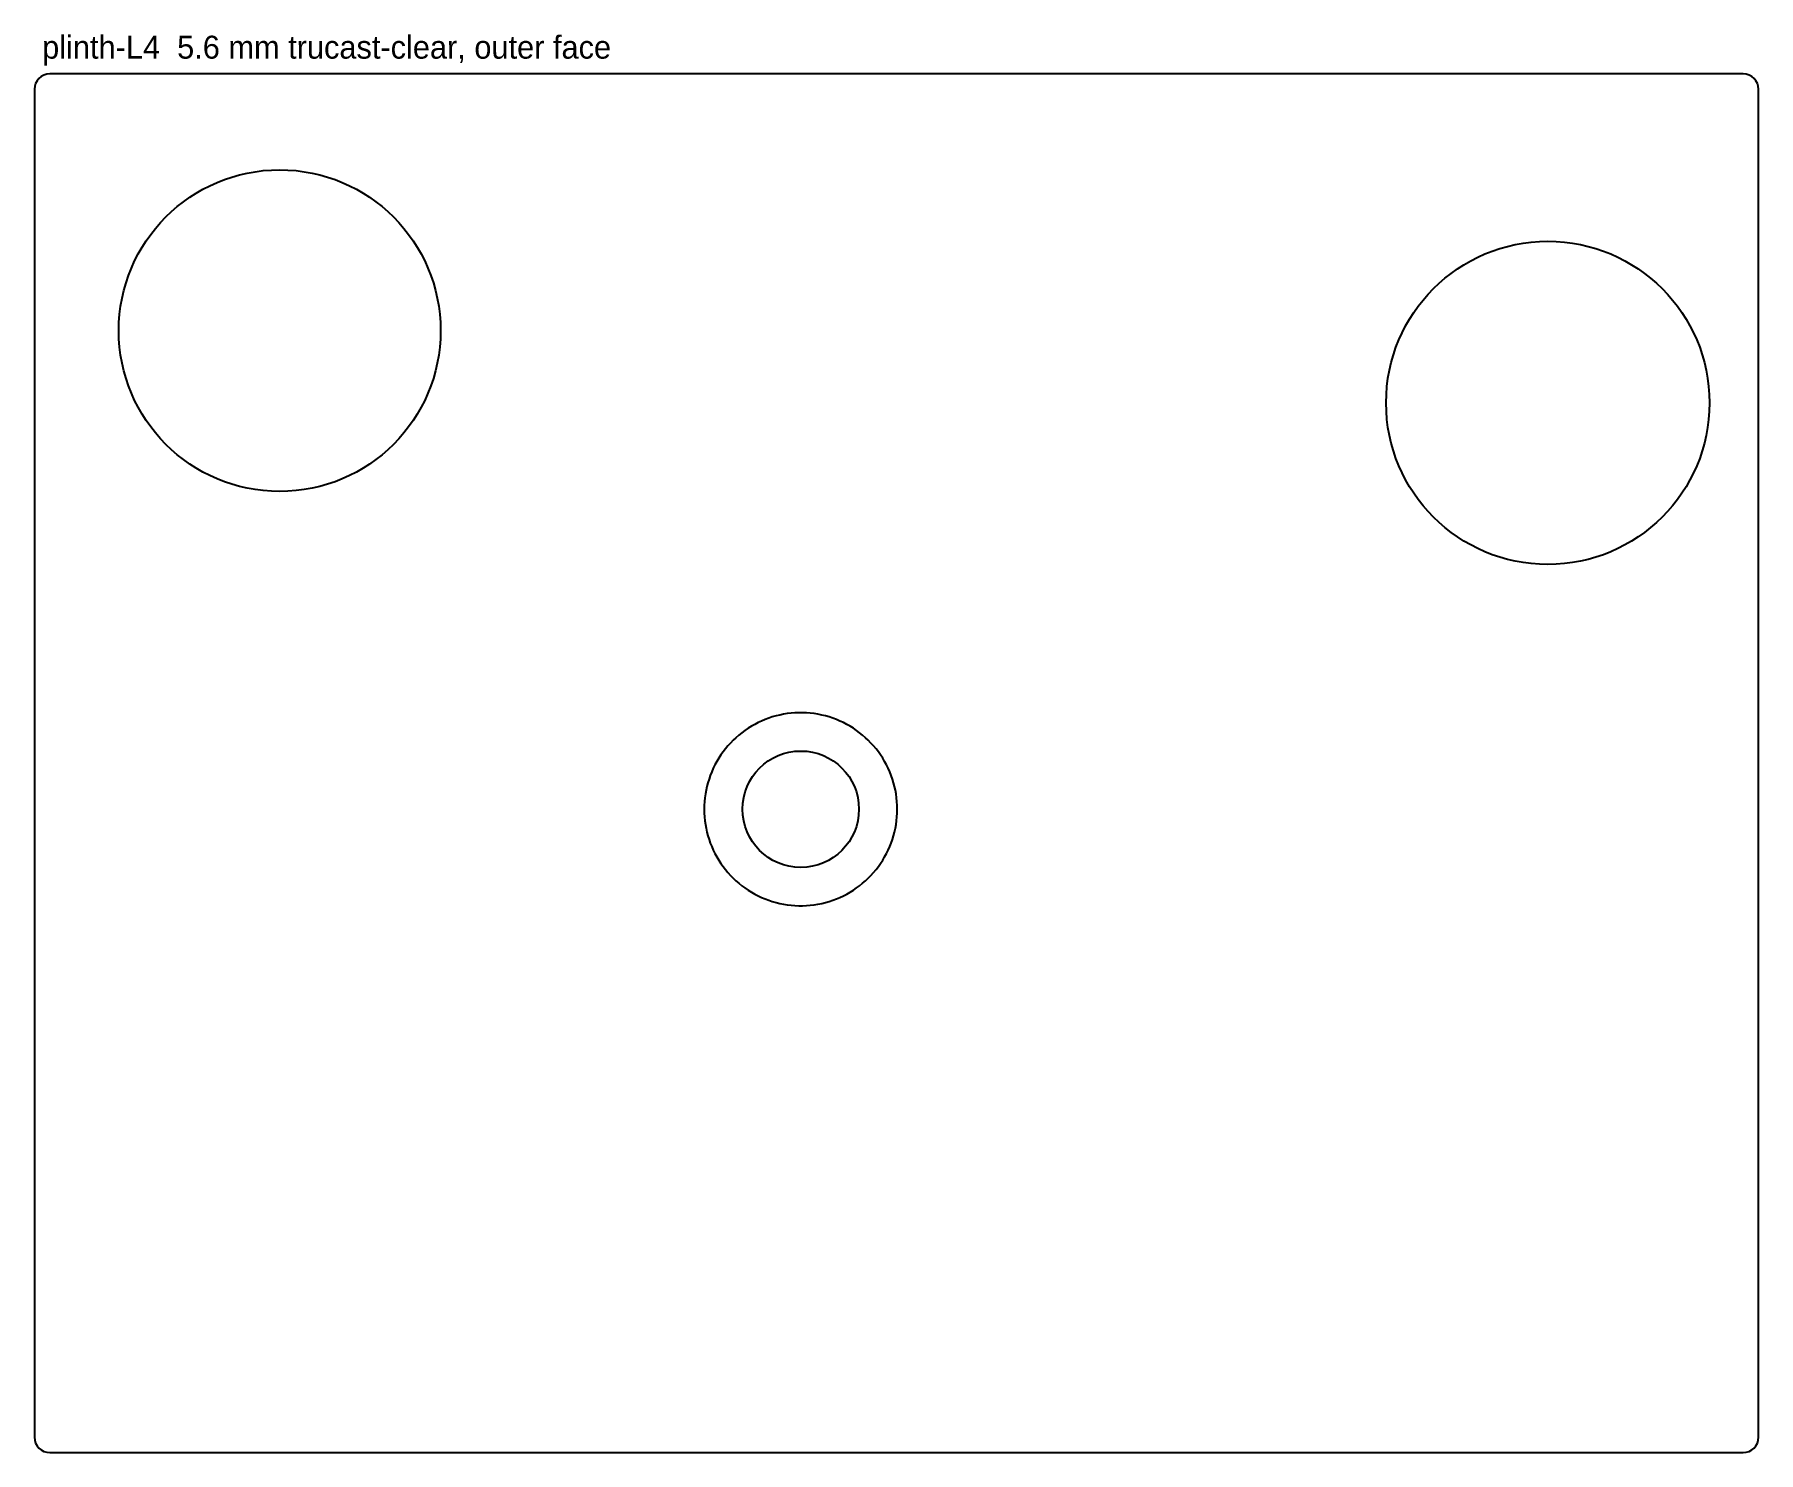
# Model space of a CAD drawing. Header units: millimetres. Extents: x 0 to 450, y 0 to 370.
import ezdxf

# ---------------------------------------------------------------- set-up
doc = ezdxf.new("R2010")
doc.units = ezdxf.units.MM
for name, color, linetype in [('CUT_INSIDE', 5, 'Continuous'), ('CUT_OUTSIDE', 1, 'Continuous'), ('NOTES', 7, 'Continuous'), ('POCKET_5MM', 3, 'Continuous')]:
    doc.layers.add(name, color=color, linetype=linetype)

msp = doc.modelspace()

# ---------------------------------------------------------------- linework, layer by layer
at = {"layer": 'CUT_INSIDE'}
for centre, radius in [((64, 292.97), 42), ((395, 274.11), 42.2), ((200, 168), 15.2)]:
    msp.add_circle(centre, radius, dxfattribs=at)
at = {"layer": 'CUT_OUTSIDE'}
msp.add_lwpolyline([(450, 356), (449.92, 356.78), (449.7, 357.53), (449.33, 358.22), (448.83, 358.83), (448.22, 359.33), (447.53, 359.7), (446.78, 359.92), (446, 360), (4, 360), (3.22, 359.92), (2.47, 359.7), (1.78, 359.33), (1.17, 358.83), (0.67, 358.22), (0.3, 357.53), (0.08, 356.78), (0, 356), (0, 4), (0.08, 3.22), (0.3, 2.47), (0.67, 1.78), (1.17, 1.17), (1.78, 0.67), (2.47, 0.3), (3.22, 0.08), (4, 0), (446, 0), (446.78, 0.08), (447.53, 0.3), (448.22, 0.67), (448.83, 1.17), (449.33, 1.78), (449.7, 2.47), (449.92, 3.22), (450, 4), (450, 356)], close=True, dxfattribs=at)
at = {"layer": 'POCKET_5MM'}
msp.add_lwpolyline([(225.2, 168), (225.18, 169), (225.12, 170), (225.02, 171), (224.88, 171.99), (224.7, 172.98), (224.49, 173.96), (224.23, 174.92), (223.94, 175.88), (223.6, 176.83), (223.23, 177.76), (222.83, 178.68), (222.38, 179.57), (221.91, 180.46), (221.39, 181.32), (220.85, 182.16), (220.27, 182.97), (219.66, 183.77), (219.02, 184.54), (218.34, 185.28), (217.64, 186), (216.91, 186.68), (216.16, 187.34), (215.37, 187.97), (214.57, 188.56), (213.74, 189.13), (212.89, 189.65), (212.02, 190.15), (211.13, 190.61), (210.22, 191.03), (209.3, 191.42), (208.36, 191.77), (207.41, 192.09), (206.44, 192.36), (205.47, 192.6), (204.49, 192.8), (203.5, 192.96), (202.5, 193.08), (201.5, 193.16), (200.5, 193.2), (199.5, 193.2), (198.5, 193.16), (197.5, 193.08), (196.5, 192.96), (195.51, 192.8), (194.53, 192.6), (193.56, 192.36), (192.59, 192.09), (191.64, 191.77), (190.7, 191.42), (189.78, 191.03), (188.87, 190.61), (187.98, 190.15), (187.11, 189.65), (186.26, 189.13), (185.43, 188.56), (184.63, 187.97), (183.84, 187.34), (183.09, 186.68), (182.36, 186), (181.66, 185.28), (180.98, 184.54), (180.34, 183.77), (179.73, 182.97), (179.15, 182.16), (178.61, 181.32), (178.09, 180.46), (177.62, 179.57), (177.17, 178.68), (176.77, 177.76), (176.4, 176.83), (176.06, 175.88), (175.77, 174.92), (175.51, 173.96), (175.3, 172.98), (175.12, 171.99), (174.98, 171), (174.88, 170), (174.82, 169), (174.8, 168), (174.82, 167), (174.88, 166), (174.98, 165), (175.12, 164.01), (175.3, 163.02), (175.51, 162.04), (175.77, 161.08), (176.06, 160.12), (176.4, 159.17), (176.77, 158.24), (177.17, 157.32), (177.62, 156.43), (178.09, 155.54), (178.61, 154.68), (179.15, 153.84), (179.73, 153.03), (180.34, 152.23), (180.98, 151.46), (181.66, 150.72), (182.36, 150), (183.09, 149.32), (183.84, 148.66), (184.63, 148.03), (185.43, 147.44), (186.26, 146.87), (187.11, 146.35), (187.98, 145.85), (188.87, 145.39), (189.78, 144.97), (190.7, 144.58), (191.64, 144.23), (192.59, 143.91), (193.56, 143.64), (194.53, 143.4), (195.51, 143.2), (196.5, 143.04), (197.5, 142.92), (198.5, 142.84), (199.5, 142.8), (200.5, 142.8), (201.5, 142.84), (202.5, 142.92), (203.5, 143.04), (204.49, 143.2), (205.47, 143.4), (206.44, 143.64), (207.41, 143.91), (208.36, 144.23), (209.3, 144.58), (210.22, 144.97), (211.13, 145.39), (212.02, 145.85), (212.89, 146.35), (213.74, 146.87), (214.57, 147.44), (215.37, 148.03), (216.16, 148.66), (216.91, 149.32), (217.64, 150), (218.34, 150.72), (219.02, 151.46), (219.66, 152.23), (220.27, 153.03), (220.85, 153.84), (221.39, 154.68), (221.91, 155.54), (222.38, 156.43), (222.83, 157.32), (223.23, 158.24), (223.6, 159.17), (223.94, 160.12), (224.23, 161.08), (224.49, 162.04), (224.7, 163.02), (224.88, 164.01), (225.02, 165), (225.12, 166), (225.18, 167), (225.2, 168)], close=True, dxfattribs=at)

# ---------------------------------------------------------------- texts
at = {"layer": 'NOTES'}
msp.add_text('plinth-L4  5.6 mm trucast-clear, outer face', height=6, dxfattribs=at).set_placement((2, 364))

doc.saveas('drawing.dxf')
